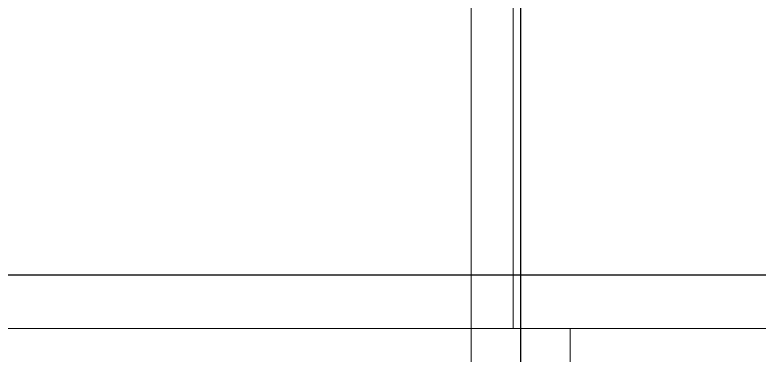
# Model space of a CAD drawing. Header units: metres. Extents: x -18745 to 220762, y -1579758 to -1356048.
# Drawn here: x 127256 to 131239, y -1396965 to -1395146 of the extents above; entities that cross this region are included whole.
import ezdxf

# ---------------------------------------------------------------- set-up
doc = ezdxf.new("R2010")
doc.units = ezdxf.units.M
doc.layers.get('0').update_dxf_attribs({"lineweight": 0})
doc.layers.add('A-100 - Copy$0$axes', color=8, linetype='Continuous')
doc.layers.add('A-100 - Copy$0$Structure', color=8, linetype='Continuous', lineweight=9)
doc.layers.add('A-100 - Copy$0$Walls', color=8, linetype='Continuous', lineweight=0)

# ---------------------------------------------------------------- blocks, each defined once
blk = doc.blocks.new('A-100 - Copy')
at = {"layer": 'A-100 - Copy$0$axes'}
for p, q in [((129963.3, -1477297.4, 0), (129963.3, -1387547.7, 0)), ((178940.3, -1396537.7, 0), (95643.4, -1396537.7, 0))]:
    blk.add_line(p, q, dxfattribs=at)
at = {"layer": 'A-100 - Copy$0$Structure', "elevation": 0}
blk.add_lwpolyline([(129698.3, -1397352.7), (130228.3, -1397352.7), (130228.3, -1396822.7), (129698.3, -1396822.7)], close=True, dxfattribs=at)
at = {"layer": 'A-100 - Copy$0$Walls'}
for p, q in [((129698.3, -1396822.7, 0), (129698.3, -1391552.7, 0)), ((129923.3, -1396822.7, 0), (129923.3, -1391552.7, 0)), ((123028.3, -1396822.7, 0), (129698.3, -1396822.7, 0)), ((130228.3, -1396822.7, 0), (136898.3, -1396822.7, 0))]:
    blk.add_line(p, q, dxfattribs=at)

msp = doc.modelspace()

# ---------------------------------------------------------------- block references
msp.add_blockref('A-100 - Copy', (0, 0))

doc.saveas('drawing.dxf')
